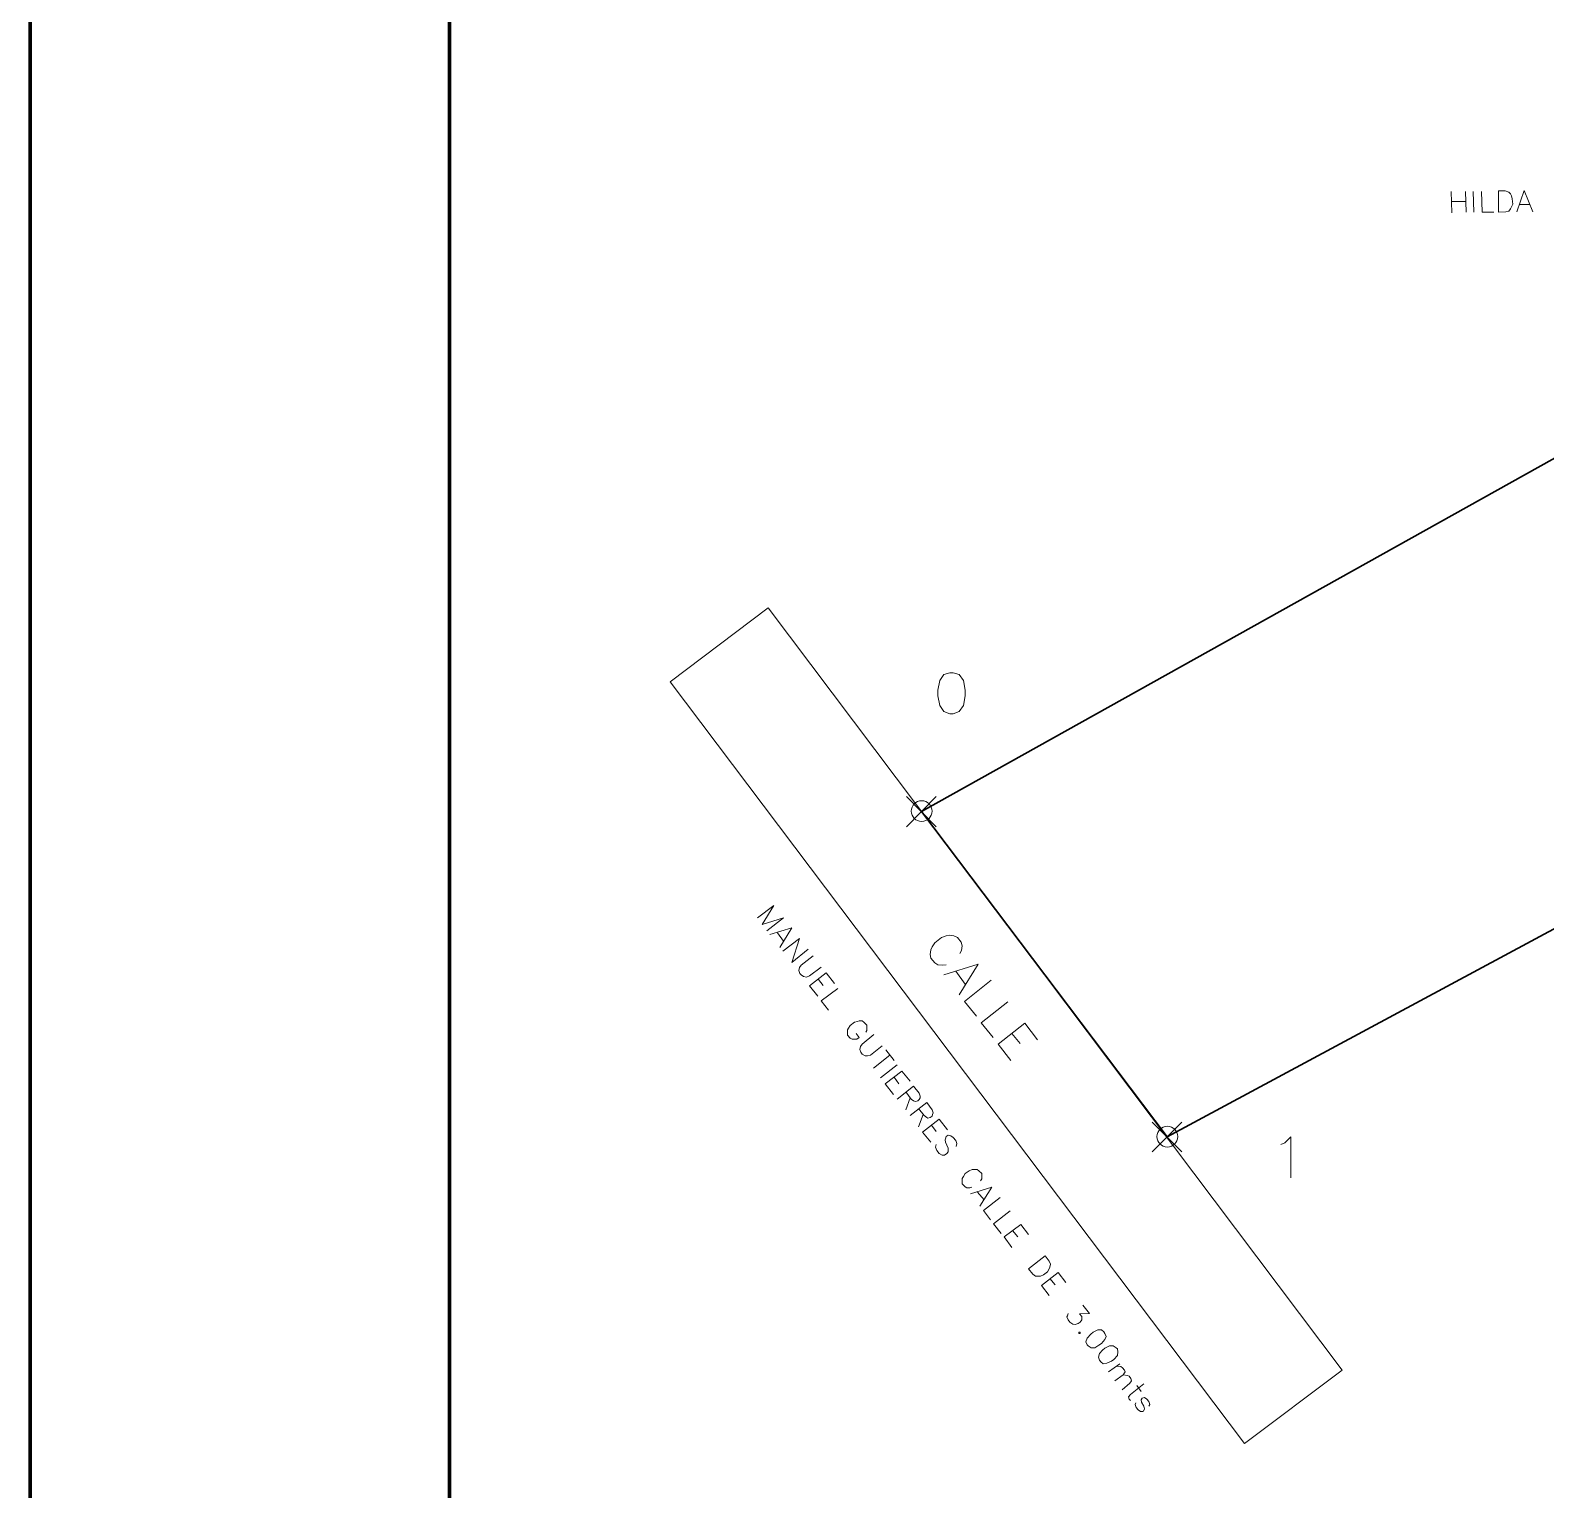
# Model space of a CAD drawing. Header units: millimetres. Extents: x 2290 to 2376, y 1743 to 1875.
# Drawn here: x 2289.54 to 2332.91, y 1801.33 to 1843.1 of the extents above; entities that cross this region are included whole.
import ezdxf

# ---------------------------------------------------------------- set-up
doc = ezdxf.new("R2010")
doc.units = ezdxf.units.MM
for name, color, linetype in [('PDF_0', 7, 'Continuous'), ('PDF_CVL_CUADCON_TIT', 7, 'Continuous'), ('PDF_CVL_CUADCON_TX', 7, 'Continuous'), ('PDF_CVL_PUNTO', 7, 'Continuous'), ('PDF_CVL_PUNTO_NUM', 7, 'Continuous')]:
    doc.layers.add(name, color=color, linetype=linetype)

msp = doc.modelspace()

# ---------------------------------------------------------------- linework, layer by layer
at = {"layer": 'PDF_0', "lineweight": 70}
for points in [[(2289.544, 1742.988), (2289.544, 1874.943), (2375.921, 1874.943), (2375.921, 1742.988), (2289.544, 1742.988), (2375.921, 1742.988), (2375.921, 1874.943), (2289.544, 1874.943)], [(2301.54, 1870.944), (2301.54, 1746.987), (2371.922, 1746.987), (2371.922, 1870.944)]]:
    msp.add_lwpolyline(points, close=True, dxfattribs=at)
at = {"layer": 'PDF_CVL_CUADCON_TIT', "lineweight": 30}
msp.add_lwpolyline([(2315.043, 1820.741), (2353.776, 1842.361), (2359.164, 1831.364), (2322.075, 1811.422)], close=True, dxfattribs=at)
at = {"layer": 'PDF_CVL_CUADCON_TIT', "lineweight": 9}
msp.add_lwpolyline([(2324.294, 1802.646), (2327.09, 1804.747), (2310.655, 1826.569), (2307.859, 1824.452)], close=True, dxfattribs=at)
at = {"layer": 'PDF_CVL_CUADCON_TX', "lineweight": 9}
for points in [[(2330.208, 1838.481), (2330.225, 1837.871)], [(2330.614, 1838.481), (2330.631, 1837.888)], [(2330.835, 1838.481), (2330.851, 1837.888)], [(2331.072, 1838.481), (2331.089, 1837.888), (2331.428, 1837.888)], [(2332.088, 1837.905), (2332.292, 1838.515), (2332.546, 1837.905)], [(2330.225, 1838.193), (2330.614, 1838.193)], [(2332.156, 1838.108), (2332.444, 1838.108)], [(2310.35, 1817.691), (2310.825, 1818.047), (2310.486, 1817.505), (2311.096, 1817.691), (2310.621, 1817.318)], [(2310.706, 1817.217), (2311.333, 1817.403), (2310.994, 1816.844)], [(2310.926, 1817.268), (2311.096, 1817.03)], [(2311.079, 1816.742), (2311.553, 1817.098), (2311.333, 1816.42), (2311.807, 1816.793)], [(2311.943, 1816.607), (2311.604, 1816.336), (2311.553, 1816.268), (2311.536, 1816.183), (2311.57, 1816.099), (2311.604, 1816.065), (2311.672, 1816.014), (2311.756, 1815.997), (2311.841, 1816.031), (2312.18, 1816.285)], [(2312.078, 1815.455), (2311.841, 1815.743), (2312.316, 1816.115), (2312.553, 1815.81)], [(2312.095, 1815.929), (2312.231, 1815.76)], [(2312.654, 1815.675), (2312.18, 1815.319), (2312.383, 1815.048)], [(2313.451, 1814.421), (2313.485, 1814.472), (2313.485, 1814.557), (2313.485, 1814.624), (2313.4, 1814.709), (2313.349, 1814.743), (2313.264, 1814.743), (2313.214, 1814.726), (2313.129, 1814.709), (2313.01, 1814.608), (2312.959, 1814.54), (2312.925, 1814.489), (2312.925, 1814.404), (2312.925, 1814.336), (2313.01, 1814.252), (2313.061, 1814.218), (2313.146, 1814.218), (2313.197, 1814.218), (2313.264, 1814.269), (2313.18, 1814.387)], [(2313.688, 1814.353), (2313.349, 1814.082), (2313.298, 1814.014), (2313.281, 1813.93), (2313.315, 1813.845), (2313.349, 1813.794), (2313.434, 1813.743), (2313.502, 1813.743), (2313.586, 1813.76), (2313.925, 1814.031)], [(2314.145, 1813.76), (2313.671, 1813.388)], [(2314.027, 1813.913), (2314.264, 1813.608)], [(2314.349, 1813.489), (2313.874, 1813.116)], [(2314.247, 1812.642), (2314.01, 1812.947), (2314.484, 1813.303), (2314.721, 1813.015)], [(2314.264, 1813.133), (2314.4, 1812.947)], [(2314.349, 1812.507), (2314.823, 1812.879), (2314.976, 1812.676), (2315.01, 1812.591), (2315.01, 1812.54), (2314.976, 1812.49), (2314.942, 1812.456), (2314.874, 1812.439), (2314.823, 1812.456), (2314.755, 1812.507), (2314.603, 1812.71)], [(2314.721, 1812.54), (2314.603, 1812.202)], [(2314.721, 1812.032), (2315.196, 1812.405), (2315.348, 1812.202), (2315.382, 1812.117), (2315.365, 1812.066), (2315.348, 1812.015), (2315.298, 1811.981), (2315.23, 1811.964), (2315.196, 1811.981), (2315.128, 1812.032), (2314.959, 1812.235)], [(2315.094, 1812.066), (2314.959, 1811.71)], [(2315.314, 1811.27), (2315.077, 1811.558), (2315.552, 1811.93), (2315.789, 1811.625)], [(2315.331, 1811.761), (2315.467, 1811.575)], [(2316.043, 1811.151), (2316.06, 1811.236), (2316.026, 1811.321), (2315.958, 1811.405), (2315.891, 1811.456), (2315.806, 1811.473), (2315.755, 1811.439), (2315.738, 1811.371), (2315.721, 1811.337), (2315.738, 1811.27), (2315.806, 1811.1), (2315.806, 1811.032), (2315.806, 1810.999), (2315.772, 1810.948), (2315.704, 1810.897), (2315.636, 1810.897), (2315.552, 1810.948), (2315.484, 1811.032), (2315.45, 1811.134), (2315.467, 1811.202)], [(2316.738, 1810.168), (2316.772, 1810.219), (2316.772, 1810.304), (2316.772, 1810.372), (2316.687, 1810.456), (2316.636, 1810.49), (2316.551, 1810.49), (2316.501, 1810.49), (2316.416, 1810.456), (2316.297, 1810.372), (2316.246, 1810.287), (2316.212, 1810.236), (2316.212, 1810.151), (2316.212, 1810.084), (2316.297, 1809.999), (2316.348, 1809.965), (2316.433, 1809.965), (2316.484, 1809.982)], [(2316.45, 1809.796), (2317.06, 1809.982), (2316.721, 1809.44)], [(2316.653, 1809.846), (2316.839, 1809.626)], [(2317.297, 1809.694), (2316.822, 1809.321), (2317.026, 1809.05)], [(2317.585, 1809.304), (2317.11, 1808.932), (2317.331, 1808.66)], [(2317.636, 1808.254), (2317.415, 1808.559), (2317.89, 1808.915), (2318.11, 1808.627)], [(2317.653, 1808.745), (2317.805, 1808.559)], [(2318.703, 1806.881), (2318.483, 1807.169), (2318.957, 1807.542), (2319.178, 1807.254)], [(2318.72, 1807.373), (2318.873, 1807.186)], [(2319.669, 1806.61), (2319.855, 1806.373), (2319.567, 1806.356), (2319.635, 1806.288), (2319.635, 1806.238), (2319.635, 1806.187), (2319.584, 1806.119), (2319.533, 1806.085), (2319.449, 1806.051), (2319.381, 1806.068), (2319.296, 1806.119), (2319.245, 1806.187), (2319.211, 1806.271), (2319.228, 1806.305), (2319.245, 1806.373)], [(2320.719, 1804.933), (2320.397, 1804.696)], [(2320.618, 1804.865), (2320.753, 1804.848), (2320.804, 1804.814), (2320.855, 1804.747), (2320.872, 1804.696), (2320.821, 1804.611), (2320.584, 1804.442)], [(2320.821, 1804.611), (2320.94, 1804.594), (2320.99, 1804.577), (2321.041, 1804.509), (2321.058, 1804.442), (2321.007, 1804.374), (2320.787, 1804.187)], [(2321.414, 1804.357), (2321.024, 1804.052), (2320.974, 1803.984), (2320.99, 1803.916), (2321.024, 1803.882)], [(2321.211, 1804.306), (2321.329, 1804.137)], [(2321.55, 1803.713), (2321.584, 1803.764), (2321.55, 1803.849), (2321.499, 1803.916), (2321.431, 1803.967), (2321.363, 1803.95), (2321.329, 1803.899), (2321.346, 1803.832), (2321.414, 1803.713), (2321.431, 1803.645), (2321.397, 1803.577), (2321.38, 1803.56), (2321.312, 1803.56), (2321.245, 1803.611), (2321.194, 1803.679), (2321.16, 1803.764), (2321.177, 1803.815)]]:
    msp.add_lwpolyline(points, dxfattribs=at)
for points in [[(2331.563, 1837.888), (2331.563, 1838.498), (2331.749, 1838.498), (2331.851, 1838.464), (2331.902, 1838.413), (2331.936, 1838.362), (2331.953, 1838.277), (2331.97, 1838.125), (2331.936, 1838.04), (2331.902, 1837.989), (2331.851, 1837.922), (2331.766, 1837.905)], [(2318.11, 1807.644), (2318.585, 1808.017), (2318.703, 1807.864), (2318.737, 1807.779), (2318.72, 1807.695), (2318.703, 1807.644), (2318.652, 1807.559), (2318.534, 1807.474), (2318.449, 1807.44), (2318.381, 1807.44), (2318.313, 1807.44), (2318.229, 1807.491)], [(2319.584, 1805.831), (2319.55, 1805.831), (2319.55, 1805.797), (2319.584, 1805.797)], [(2320.262, 1805.848), (2320.194, 1805.899), (2320.092, 1805.899), (2319.957, 1805.831), (2319.889, 1805.78), (2319.788, 1805.661), (2319.754, 1805.56), (2319.788, 1805.475), (2319.821, 1805.441), (2319.906, 1805.39), (2320.008, 1805.39), (2320.126, 1805.458), (2320.194, 1805.509), (2320.296, 1805.628), (2320.33, 1805.712), (2320.296, 1805.797)], [(2320.618, 1805.39), (2320.533, 1805.441), (2320.431, 1805.441), (2320.296, 1805.373), (2320.228, 1805.323), (2320.143, 1805.221), (2320.109, 1805.119), (2320.143, 1805.035), (2320.177, 1804.984), (2320.245, 1804.933), (2320.347, 1804.95), (2320.482, 1805.001), (2320.55, 1805.051), (2320.652, 1805.17), (2320.669, 1805.272), (2320.652, 1805.356)]]:
    msp.add_lwpolyline(points, close=True, dxfattribs=at)
at = {"layer": 'PDF_CVL_CUADCON_TX', "lineweight": 20}
for points in [[(2316.145, 1816.675), (2316.196, 1816.759), (2316.212, 1816.895), (2316.179, 1816.997), (2316.077, 1817.132), (2315.975, 1817.183), (2315.857, 1817.2), (2315.755, 1817.183), (2315.619, 1817.132), (2315.433, 1816.98), (2315.348, 1816.861), (2315.314, 1816.776), (2315.298, 1816.641), (2315.314, 1816.539), (2315.433, 1816.404), (2315.518, 1816.353), (2315.653, 1816.336), (2315.755, 1816.353)], [(2315.687, 1816.065), (2316.67, 1816.37), (2316.128, 1815.489)], [(2316.026, 1816.166), (2316.297, 1815.794)], [(2317.043, 1815.912), (2316.28, 1815.302), (2316.619, 1814.879)], [(2317.517, 1815.285), (2316.755, 1814.692), (2317.094, 1814.269)], [(2317.602, 1813.608), (2317.246, 1814.082), (2318.008, 1814.675), (2318.364, 1814.201)], [(2317.636, 1814.387), (2317.873, 1814.099)]]:
    msp.add_lwpolyline(points, dxfattribs=at)
at = {"layer": 'PDF_CVL_PUNTO', "lineweight": 20}
for points in [[(2314.62, 1820.3), (2315.467, 1821.165)], [(2314.62, 1821.165), (2315.467, 1820.3)], [(2321.651, 1810.999), (2322.498, 1811.846)], [(2321.651, 1811.846), (2322.498, 1810.999)]]:
    msp.add_lwpolyline(points, dxfattribs=at)
for centre in [(2315.052, 1820.749), (2322.083, 1811.431)]:
    msp.add_circle(centre, 0.297, dxfattribs=at)
at = {"layer": 'PDF_CVL_PUNTO_NUM', "lineweight": 20}
msp.add_lwpolyline([(2315.857, 1824.706), (2315.687, 1824.655), (2315.569, 1824.485), (2315.518, 1824.214), (2315.518, 1824.045), (2315.569, 1823.774), (2315.687, 1823.604), (2315.857, 1823.537), (2315.958, 1823.537), (2316.128, 1823.604), (2316.246, 1823.774), (2316.297, 1824.045), (2316.297, 1824.214), (2316.246, 1824.485), (2316.128, 1824.655), (2315.958, 1824.706)], close=True, dxfattribs=at)
msp.add_lwpolyline([(2325.328, 1811.202), (2325.447, 1811.253), (2325.616, 1811.422), (2325.616, 1810.253)], dxfattribs=at)

doc.saveas('drawing.dxf')
